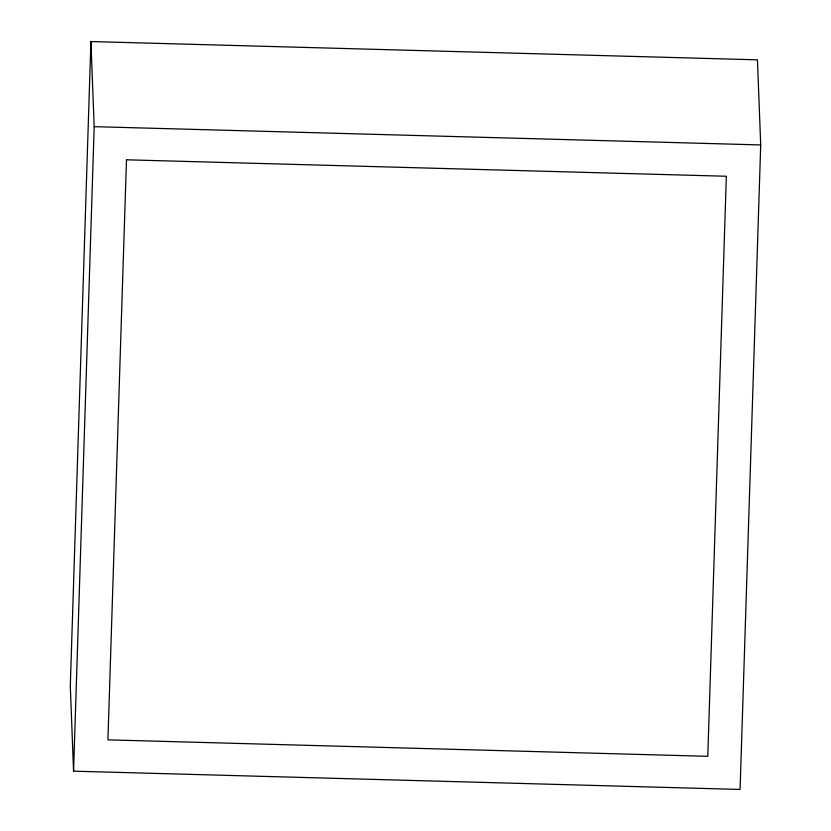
<?xml version="1.0" encoding="UTF-8"?>
<svg xmlns="http://www.w3.org/2000/svg" width="831" height="831" viewBox="0 0 831 831"><rect width="100%" height="100%" fill="white"/><g stroke="black" fill="none" stroke-linecap="round" stroke-linejoin="round"><path stroke-width="1.25" d="M90.922 41.55L70.292 686.063L73.564 771.168L740.078 789.45L760.708 144.937L757.436 59.832L90.922 41.55L94.194 126.665L73.564 771.168M94.194 126.665L760.708 144.937M126.489 159.801L107.926 739.86L707.783 756.314L726.346 176.255L126.489 159.801"/></g></svg>
